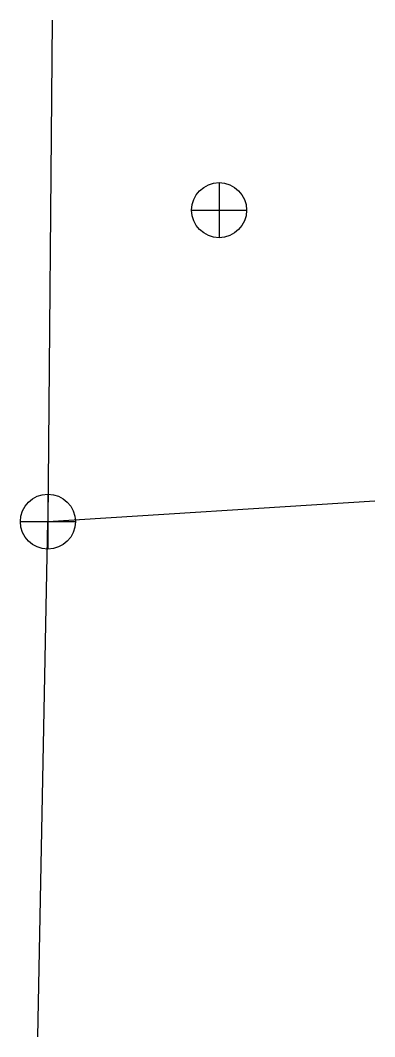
# Model space of a CAD drawing. Extents: x 33085.1 to 33091.5, y 68991.8 to 69010.2.
import ezdxf

# ---------------------------------------------------------------- set-up
doc = ezdxf.new("R2010")
doc.units = 0
doc.header["$LTSCALE"] = 0.5
for name, color, linetype, true_color in [('GX_WSD', 1, 'Continuous', 0xff0000), ('GX_YSD', 4, 'Continuous', 0x00ffff), ('GX_YSL', 4, 'Continuous', 0x00ffff)]:
    doc.layers.add(name, color=color, linetype=linetype, true_color=true_color)

# ---------------------------------------------------------------- blocks, each defined once
blk = doc.blocks.new('YS-JCJFH')
for p, q in [((0, 1), (0, -1)), ((-1, 0), (1, 0))]:
    blk.add_line(p, q)
blk.add_circle((0, 0), 1)

msp = doc.modelspace()

# ---------------------------------------------------------------- linework, layer by layer
at = {"layer": 'GX_YSL'}
for p, q in [((33085.672, 69010.234, 3.483), (33085.593, 69001.123, 2.617)), ((33085.593, 69001.123, 2.617), (33091.53, 69001.5, 3.696)), ((33085.411, 68991.763, 2.725), (33085.593, 69001.123, 2.617))]:
    msp.add_line(p, q, dxfattribs=at)

# ---------------------------------------------------------------- block references
at = {"layer": 'GX_WSD', "xscale": 0.5, "yscale": 0.5, "zscale": 0.5}
msp.add_blockref('YS-JCJFH', (33088.704, 69006.784, -2.586), dxfattribs=at)
at = {"layer": 'GX_YSD', "xscale": 0.5, "yscale": 0.5, "zscale": 0.5}
msp.add_blockref('YS-JCJFH', (33085.593, 69001.123, 2.617), dxfattribs=at)

doc.saveas('drawing.dxf')
